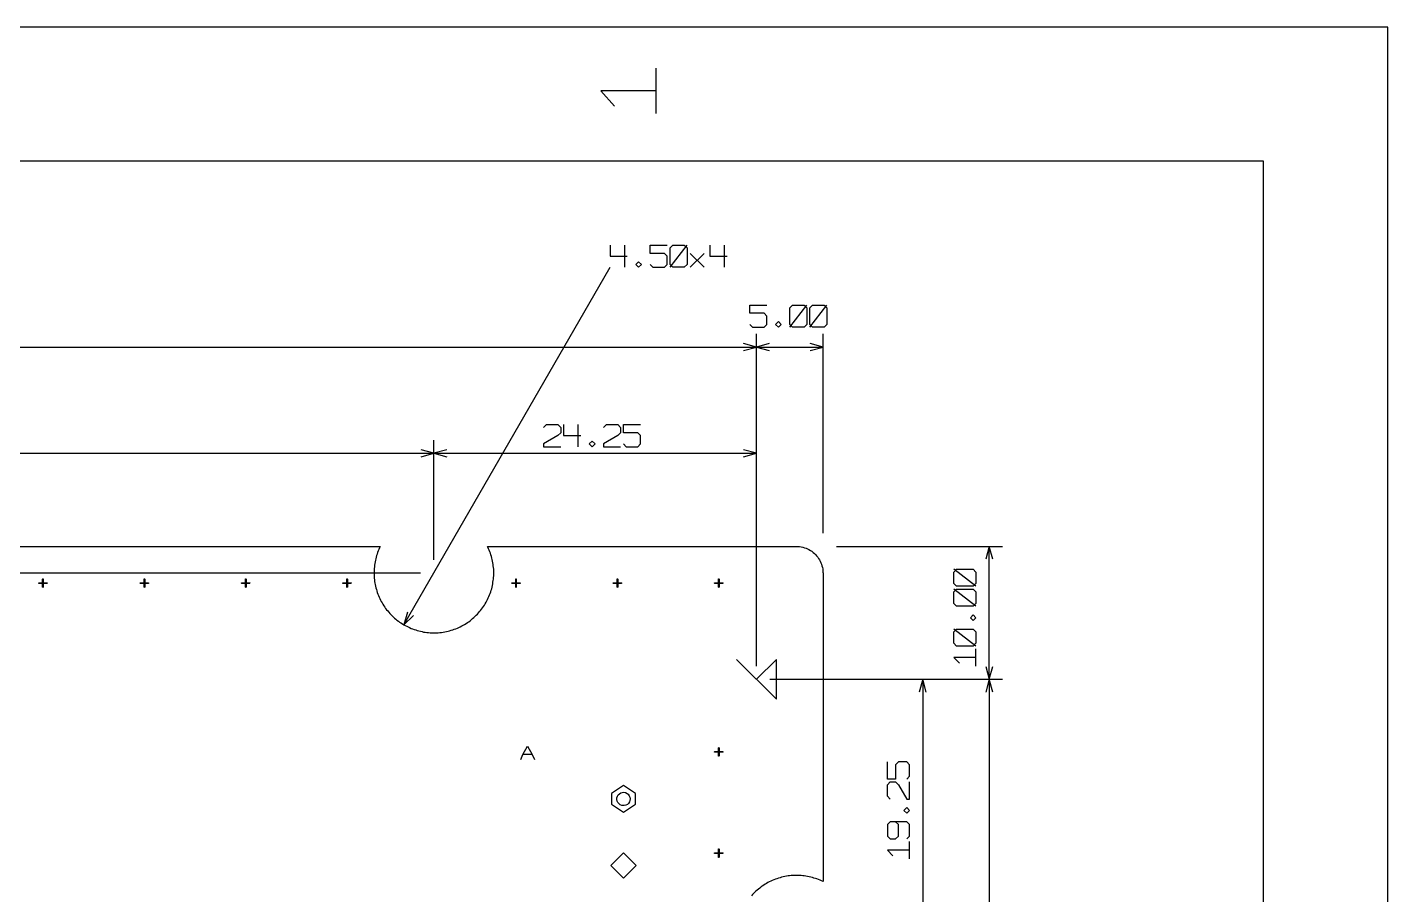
# Model space of a CAD drawing. Extents: x -658 to 530, y -320 to 521.
# Drawn here: x 241 to 530.4, y 336.1 to 520.8 of the extents above; entities that cross this region are included whole.
import ezdxf

# ---------------------------------------------------------------- set-up
doc = ezdxf.new("R2010")
doc.units = 0
doc.layers.add('1', color=1, linetype='CONTINUOUS')

msp = doc.modelspace()

# ---------------------------------------------------------------- linework, layer by layer
at = {"layer": '1'}
for p, q in [((530.35, 520.75), (-657.9, 520.75)), ((530.35, -319.52), (530.35, 520.75)), ((374.75, 502.35), (374.75, 512.05)), ((374.75, 507.2), (362.97, 507.2)), ((362.97, 507.2), (365.92, 503.97)), ((503.92, 492.25), (-631.5, 492.25)), ((503.92, 107.07), (503.92, 492.25)), ((364.97, 474.37), (364.97, 472)), ((364.97, 472), (368.6, 472)), ((368, 474.37), (368, 469.65)), ((373.45, 472.6), (373.45, 474.37)), ((373.45, 474.37), (377.1, 474.37)), ((376.5, 472.6), (373.45, 472.6)), ((377.1, 472), (376.5, 472.6)), ((377.1, 470.25), (377.1, 472)), ((377.7, 473.77), (378.3, 474.37)), ((377.7, 469.65), (381.35, 474.37)), ((377.7, 470.25), (377.7, 473.77)), ((378.3, 474.37), (380.72, 474.37)), ((380.72, 474.37), (381.35, 473.77)), ((381.35, 473.77), (381.35, 470.25)), ((381.95, 469.65), (384.97, 472.6)), ((381.95, 472.6), (384.97, 469.65)), ((386.2, 474.37), (386.2, 472)), ((386.2, 472), (389.82, 472)), ((389.22, 474.37), (389.22, 469.65)), ((321.12, 393.55), (364.97, 469.65)), ((370.42, 470.25), (371.02, 470.82)), ((371.02, 469.65), (370.42, 470.25)), ((371.02, 470.82), (371.65, 470.25)), ((371.65, 470.25), (371.02, 469.65)), ((373.45, 470.25), (374.07, 469.65)), ((374.07, 469.65), (376.5, 469.65)), ((376.5, 469.65), (377.1, 470.25)), ((378.3, 469.65), (377.7, 470.25)), ((380.72, 469.65), (378.3, 469.65)), ((381.35, 470.25), (380.72, 469.65)), ((394.67, 459.87), (394.67, 461.62)), ((394.67, 461.62), (398.32, 461.62)), ((403.17, 461.05), (403.77, 461.62)), ((403.17, 456.92), (406.8, 461.62)), ((403.17, 457.5), (403.17, 461.05)), ((403.77, 461.62), (406.2, 461.62)), ((406.2, 461.62), (406.8, 461.05)), ((406.8, 461.05), (406.8, 457.5)), ((407.4, 461.05), (408.02, 461.62)), ((407.4, 456.92), (411.05, 461.62)), ((407.4, 457.5), (407.4, 461.05)), ((408.02, 461.62), (410.45, 461.62)), ((410.45, 461.62), (411.05, 461.05)), ((411.05, 461.05), (411.05, 457.5)), ((397.7, 459.87), (394.67, 459.87)), ((394.67, 457.5), (395.27, 456.92)), ((398.32, 459.27), (397.7, 459.87)), ((397.7, 456.92), (398.32, 457.5)), ((398.32, 457.5), (398.32, 459.27)), ((400.12, 457.5), (400.75, 458.1)), ((400.75, 456.92), (400.12, 457.5)), ((400.75, 458.1), (401.35, 457.5)), ((401.35, 457.5), (400.75, 456.92)), ((403.77, 456.92), (403.17, 457.5)), ((406.8, 457.5), (406.2, 456.92)), ((408.02, 456.92), (407.4, 457.5)), ((411.05, 457.5), (410.45, 456.92)), ((395.27, 456.92), (397.7, 456.92)), ((396.1, 384.77), (396.1, 455.5)), ((396.1, 384.77), (396.1, 455.5)), ((406.2, 456.92), (403.77, 456.92)), ((410.45, 456.92), (408.02, 456.92)), ((410.25, 413.07), (410.25, 455.5)), ((14.15, 452.67), (396.1, 452.67)), ((396.1, 452.67), (393.35, 453.4)), ((393.35, 451.95), (396.1, 452.67)), ((398.82, 453.4), (396.1, 452.67)), ((396.1, 452.67), (398.82, 451.95)), ((396.1, 452.67), (410.25, 452.67)), ((410.25, 452.67), (407.5, 453.4)), ((407.5, 451.95), (410.25, 452.67)), ((350.82, 435.57), (351.42, 436.17)), ((351.42, 436.17), (353.85, 436.17)), ((353.85, 436.17), (354.47, 435.57)), ((354.47, 434.4), (353.85, 433.82)), ((354.47, 435.57), (354.47, 434.4)), ((355.07, 436.17), (355.07, 433.82)), ((358.1, 436.17), (358.1, 431.45)), ((363.55, 435.57), (364.17, 436.17)), ((364.17, 436.17), (366.6, 436.17)), ((366.6, 436.17), (367.2, 435.57)), ((367.2, 434.4), (366.6, 433.82)), ((367.2, 435.57), (367.2, 434.4)), ((367.8, 434.4), (367.8, 436.17)), ((367.8, 436.17), (371.45, 436.17)), ((370.82, 434.4), (367.8, 434.4)), ((371.45, 433.82), (370.82, 434.4)), ((327.47, 407.4), (327.47, 432.87)), ((327.47, 407.4), (327.47, 432.87)), ((353.85, 433.82), (350.82, 432.05)), ((350.82, 432.05), (350.82, 431.45)), ((350.82, 431.45), (354.47, 431.45)), ((355.07, 433.82), (358.7, 433.82)), ((360.52, 432.05), (361.12, 432.65)), ((361.12, 431.45), (360.52, 432.05)), ((361.12, 432.65), (361.75, 432.05)), ((361.75, 432.05), (361.12, 431.45)), ((366.6, 433.82), (363.55, 432.05)), ((363.55, 432.05), (363.55, 431.45)), ((363.55, 431.45), (367.2, 431.45)), ((367.8, 432.05), (368.4, 431.45)), ((368.4, 431.45), (370.82, 431.45)), ((370.82, 431.45), (371.45, 432.05)), ((371.45, 432.05), (371.45, 433.82)), ((396.1, 384.77), (396.1, 432.87)), ((82.75, 430.05), (327.47, 430.05)), ((327.47, 430.05), (324.75, 430.77)), ((324.75, 429.3), (327.47, 430.05)), ((330.22, 430.77), (327.47, 430.05)), ((327.47, 430.05), (330.22, 429.3)), ((327.47, 430.05), (396.1, 430.05)), ((396.1, 430.05), (393.35, 430.77)), ((393.35, 429.3), (396.1, 430.05)), ((94.15, 410.25), (316.07, 410.25)), ((315.3, 408.3), (315.2, 407.97)), ((315.42, 408.62), (315.3, 408.3)), ((315.52, 408.95), (315.42, 408.62)), ((315.65, 409.27), (315.52, 408.95)), ((315.77, 409.6), (315.65, 409.27)), ((315.92, 409.92), (315.77, 409.6)), ((316.07, 410.25), (315.92, 409.92)), ((338.97, 410.05), (338.9, 410.25)), ((338.9, 410.25), (404.57, 410.25)), ((339.12, 409.75), (338.97, 410.05)), ((339.25, 409.42), (339.12, 409.75)), ((339.37, 409.1), (339.25, 409.42)), ((339.5, 408.77), (339.37, 409.1)), ((339.62, 408.45), (339.5, 408.77)), ((339.72, 408.1), (339.62, 408.45)), ((339.8, 407.77), (339.72, 408.1)), ((404.57, 410.25), (404.92, 410.22)), ((404.92, 410.22), (405.27, 410.2)), ((405.27, 410.2), (405.62, 410.15)), ((405.62, 410.15), (405.97, 410.07)), ((405.97, 410.07), (406.3, 409.97)), ((406.3, 409.97), (406.62, 409.85)), ((406.62, 409.85), (406.95, 409.72)), ((406.95, 409.72), (407.25, 409.57)), ((407.25, 409.57), (407.57, 409.4)), ((407.57, 409.4), (407.85, 409.2)), ((407.85, 409.2), (408.12, 408.97)), ((408.12, 408.97), (408.4, 408.75)), ((408.4, 408.75), (408.65, 408.52)), ((408.65, 408.52), (408.87, 408.25)), ((408.87, 408.25), (409.1, 407.97)), ((413.07, 410.25), (448.42, 410.25)), ((445.6, 410.25), (444.87, 407.5)), ((446.32, 407.5), (445.6, 410.25)), ((445.6, 381.95), (445.6, 410.25)), ((314.77, 405.22), (314.75, 404.87)), ((314.8, 405.57), (314.77, 405.22)), ((314.82, 405.92), (314.8, 405.57)), ((314.87, 406.25), (314.82, 405.92)), ((314.92, 406.6), (314.87, 406.25)), ((314.97, 406.95), (314.92, 406.6)), ((315.05, 407.3), (314.97, 406.95)), ((315.12, 407.62), (315.05, 407.3)), ((315.2, 407.97), (315.12, 407.62)), ((339.9, 407.42), (339.8, 407.77)), ((339.97, 407.1), (339.9, 407.42)), ((340.02, 406.75), (339.97, 407.1)), ((340.07, 406.4), (340.02, 406.75)), ((340.12, 406.07), (340.07, 406.4)), ((340.17, 405.72), (340.12, 406.07)), ((340.2, 405.37), (340.17, 405.72)), ((340.2, 405.02), (340.2, 405.37)), ((409.1, 407.97), (409.3, 407.7)), ((409.3, 407.7), (409.47, 407.4)), ((409.47, 407.4), (409.65, 407.1)), ((409.65, 407.1), (409.8, 406.77)), ((409.8, 406.77), (409.92, 406.45)), ((409.92, 406.45), (410.02, 406.12)), ((410.02, 406.12), (410.1, 405.77)), ((410.1, 405.77), (410.17, 405.45)), ((410.17, 405.45), (410.22, 405.1)), ((438.05, 404.77), (438.65, 405.4)), ((442.77, 401.75), (438.05, 405.4)), ((438.65, 405.4), (442.17, 405.4)), ((442.17, 405.4), (442.77, 404.77)), ((324.65, 404.57), (36.77, 404.57)), ((243.43, 402.48), (243.48, 402.5)), ((243.43, 402.43), (243.43, 402.48)), ((243.43, 402.38), (243.43, 402.43)), ((243.48, 402.35), (243.43, 402.38)), ((243.48, 402.5), (245.18, 402.5)), ((245.18, 402.35), (243.48, 402.35)), ((244.25, 403.28), (244.28, 403.33)), ((244.25, 401.58), (244.25, 403.28)), ((244.28, 403.33), (244.33, 403.35)), ((244.33, 403.35), (244.38, 403.33)), ((244.38, 403.33), (244.4, 403.28)), ((244.4, 403.28), (244.4, 401.58)), ((245.18, 402.5), (245.23, 402.48)), ((245.23, 402.38), (245.18, 402.35)), ((245.23, 402.48), (245.25, 402.43)), ((245.25, 402.43), (245.23, 402.38)), ((264.98, 402.43), (265, 402.48)), ((265, 402.38), (264.98, 402.43)), ((265, 402.48), (265.05, 402.5)), ((265.05, 402.35), (265, 402.38)), ((265.05, 402.5), (266.75, 402.5)), ((266.75, 402.35), (265.05, 402.35)), ((265.83, 403.28), (265.85, 403.33)), ((265.83, 401.58), (265.83, 403.28)), ((265.85, 403.33), (265.9, 403.35)), ((265.9, 403.35), (265.95, 403.33)), ((265.95, 403.33), (265.98, 403.28)), ((265.98, 403.28), (265.98, 401.58)), ((266.75, 402.5), (266.8, 402.48)), ((266.8, 402.38), (266.75, 402.35)), ((266.8, 402.48), (266.8, 402.43)), ((266.8, 402.43), (266.8, 402.38)), ((286.53, 402.43), (286.55, 402.48)), ((286.55, 402.38), (286.53, 402.43)), ((286.55, 402.48), (286.6, 402.5)), ((286.6, 402.35), (286.55, 402.38)), ((286.6, 402.5), (288.3, 402.5)), ((288.3, 402.35), (286.6, 402.35)), ((287.38, 403.28), (287.4, 403.33)), ((287.38, 401.58), (287.38, 403.28)), ((287.4, 403.33), (287.45, 403.35)), ((287.45, 403.35), (287.5, 403.33)), ((287.5, 403.33), (287.53, 403.28)), ((287.53, 403.28), (287.53, 401.58)), ((288.3, 402.5), (288.35, 402.48)), ((288.35, 402.38), (288.3, 402.35)), ((288.35, 402.48), (288.38, 402.43)), ((288.38, 402.43), (288.35, 402.38)), ((308.1, 402.48), (308.15, 402.5)), ((308.1, 402.43), (308.1, 402.48)), ((308.1, 402.38), (308.1, 402.43)), ((308.15, 402.35), (308.1, 402.38)), ((308.15, 402.5), (309.85, 402.5)), ((309.85, 402.35), (308.15, 402.35)), ((308.95, 403.33), (309, 403.35)), ((308.95, 403.28), (308.95, 403.33)), ((308.95, 401.58), (308.95, 403.28)), ((309, 403.35), (309.05, 403.33)), ((309.05, 403.33), (309.08, 403.28)), ((309.08, 403.28), (309.08, 401.58)), ((309.85, 402.5), (309.9, 402.48)), ((309.9, 402.38), (309.85, 402.35)), ((309.9, 402.48), (309.93, 402.43)), ((309.93, 402.43), (309.9, 402.38)), ((314.75, 404.87), (314.75, 404.52)), ((314.75, 404.52), (314.75, 404.17)), ((314.75, 404.17), (314.77, 403.82)), ((314.77, 403.82), (314.8, 403.47)), ((314.8, 403.47), (314.82, 403.12)), ((314.82, 403.12), (314.87, 402.8)), ((314.87, 402.8), (314.92, 402.45)), ((314.92, 402.45), (315, 402.1)), ((339.92, 401.9), (340, 402.25)), ((340, 402.25), (340.05, 402.6)), ((340.05, 402.6), (340.1, 402.95)), ((340.1, 402.95), (340.15, 403.27)), ((340.15, 403.27), (340.17, 403.62)), ((340.17, 403.62), (340.2, 403.97)), ((340.22, 404.67), (340.2, 405.02)), ((340.2, 403.97), (340.22, 404.32)), ((340.22, 404.32), (340.22, 404.67)), ((344.03, 402.43), (344.05, 402.48)), ((344.05, 402.38), (344.03, 402.43)), ((344.05, 402.48), (344.1, 402.5)), ((344.1, 402.35), (344.05, 402.38)), ((344.1, 402.5), (345.8, 402.5)), ((345.8, 402.35), (344.1, 402.35)), ((344.88, 403.28), (344.9, 403.33)), ((344.88, 401.58), (344.88, 403.28)), ((344.9, 403.33), (344.95, 403.35)), ((344.95, 403.35), (345, 403.33)), ((345, 403.33), (345, 403.28)), ((345, 403.28), (345, 401.58)), ((345.8, 402.5), (345.85, 402.48)), ((345.85, 402.38), (345.8, 402.35)), ((345.85, 402.48), (345.85, 402.43)), ((345.85, 402.43), (345.85, 402.38)), ((365.58, 402.43), (365.6, 402.48)), ((365.6, 402.38), (365.58, 402.43)), ((365.6, 402.48), (365.65, 402.5)), ((365.65, 402.35), (365.6, 402.38)), ((365.65, 402.5), (367.35, 402.5)), ((367.35, 402.35), (365.65, 402.35)), ((366.43, 403.28), (366.45, 403.33)), ((366.43, 401.58), (366.43, 403.28)), ((366.45, 403.33), (366.5, 403.35)), ((366.5, 403.35), (366.55, 403.33)), ((366.55, 403.33), (366.58, 403.28)), ((366.58, 403.28), (366.58, 401.58)), ((367.35, 402.5), (367.4, 402.48)), ((367.4, 402.38), (367.35, 402.35)), ((367.4, 402.48), (367.43, 402.43)), ((367.43, 402.43), (367.4, 402.38)), ((387.15, 402.48), (387.2, 402.5)), ((387.15, 402.43), (387.15, 402.48)), ((387.15, 402.38), (387.15, 402.43)), ((387.2, 402.35), (387.15, 402.38)), ((387.2, 402.5), (388.9, 402.5)), ((388.9, 402.35), (387.2, 402.35)), ((388, 403.33), (388.05, 403.35)), ((388, 403.28), (388, 403.33)), ((388, 401.58), (388, 403.28)), ((388.05, 403.35), (388.1, 403.33)), ((388.1, 403.33), (388.13, 403.28)), ((388.13, 403.28), (388.13, 401.58)), ((388.9, 402.5), (388.95, 402.48)), ((388.95, 402.38), (388.9, 402.35)), ((388.95, 402.48), (388.98, 402.43)), ((388.98, 402.43), (388.95, 402.38)), ((410.22, 405.1), (410.22, 404.75)), ((410.22, 404.75), (410.25, 404.57)), ((410.25, 404.57), (410.25, 338.9)), ((438.05, 402.35), (438.05, 404.77)), ((438.65, 401.75), (438.05, 402.35)), ((442.77, 402.35), (442.17, 401.75)), ((442.77, 404.77), (442.77, 402.35)), ((244.28, 401.53), (244.25, 401.58)), ((244.33, 401.5), (244.28, 401.53)), ((244.38, 401.53), (244.33, 401.5)), ((244.4, 401.58), (244.38, 401.53)), ((265.85, 401.53), (265.83, 401.58)), ((265.9, 401.5), (265.85, 401.53)), ((265.95, 401.53), (265.9, 401.5)), ((265.98, 401.58), (265.95, 401.53)), ((287.4, 401.53), (287.38, 401.58)), ((287.45, 401.5), (287.4, 401.53)), ((287.5, 401.53), (287.45, 401.5)), ((287.53, 401.58), (287.5, 401.53)), ((308.95, 401.53), (308.95, 401.58)), ((309, 401.5), (308.95, 401.53)), ((309.05, 401.53), (309, 401.5)), ((309.08, 401.58), (309.05, 401.53)), ((315, 402.1), (315.07, 401.77)), ((315.07, 401.77), (315.15, 401.42)), ((315.15, 401.42), (315.25, 401.1)), ((315.25, 401.1), (315.35, 400.75)), ((315.35, 400.75), (315.45, 400.42)), ((315.45, 400.42), (315.57, 400.1)), ((315.57, 400.1), (315.7, 399.77)), ((315.7, 399.77), (315.82, 399.45)), ((315.82, 399.45), (315.97, 399.12)), ((339.05, 399.27), (339.2, 399.6)), ((339.2, 399.6), (339.32, 399.92)), ((339.32, 399.92), (339.45, 400.25)), ((339.45, 400.25), (339.57, 400.57)), ((339.57, 400.57), (339.67, 400.9)), ((339.67, 400.9), (339.77, 401.22)), ((339.77, 401.22), (339.85, 401.57)), ((339.85, 401.57), (339.92, 401.9)), ((344.9, 401.53), (344.88, 401.58)), ((344.95, 401.5), (344.9, 401.53)), ((345, 401.53), (344.95, 401.5)), ((345, 401.58), (345, 401.53)), ((366.45, 401.53), (366.43, 401.58)), ((366.5, 401.5), (366.45, 401.53)), ((366.55, 401.53), (366.5, 401.5)), ((366.58, 401.58), (366.55, 401.53)), ((388, 401.53), (388, 401.58)), ((388.05, 401.5), (388, 401.53)), ((388.1, 401.53), (388.05, 401.5)), ((388.13, 401.58), (388.1, 401.53)), ((438.05, 400.55), (438.65, 401.15)), ((442.77, 397.5), (438.05, 401.15)), ((438.05, 398.12), (438.05, 400.55)), ((442.17, 401.75), (438.65, 401.75)), ((438.65, 401.15), (442.17, 401.15)), ((442.17, 401.15), (442.77, 400.55)), ((442.77, 400.55), (442.77, 398.12)), ((315.97, 399.12), (316.12, 398.82)), ((316.12, 398.82), (316.3, 398.52)), ((316.3, 398.52), (316.45, 398.2)), ((316.45, 398.2), (316.65, 397.92)), ((316.65, 397.92), (316.82, 397.62)), ((316.82, 397.62), (317.02, 397.32)), ((317.02, 397.32), (317.22, 397.05)), ((317.22, 397.05), (317.42, 396.77)), ((317.42, 396.77), (317.65, 396.5)), ((317.65, 396.5), (317.87, 396.22)), ((337.2, 396.35), (337.42, 396.62)), ((337.42, 396.62), (337.62, 396.9)), ((337.62, 396.9), (337.82, 397.17)), ((337.82, 397.17), (338.02, 397.45)), ((338.02, 397.45), (338.22, 397.75)), ((338.22, 397.75), (338.4, 398.05)), ((338.4, 398.05), (338.57, 398.35)), ((338.57, 398.35), (338.75, 398.65)), ((338.75, 398.65), (338.9, 398.95)), ((338.9, 398.95), (339.05, 399.27)), ((438.65, 397.5), (438.05, 398.12)), ((442.17, 397.5), (438.65, 397.5)), ((442.77, 398.12), (442.17, 397.5)), ((317.87, 396.22), (318.1, 395.97)), ((318.1, 395.97), (318.35, 395.72)), ((318.35, 395.72), (318.6, 395.47)), ((318.6, 395.47), (318.85, 395.22)), ((318.85, 395.22), (319.1, 395)), ((319.1, 395), (319.37, 394.77)), ((319.37, 394.77), (319.62, 394.55)), ((319.62, 394.55), (319.92, 394.35)), ((319.92, 394.35), (320.2, 394.15)), ((320.2, 394.15), (320.47, 393.95)), ((320.47, 393.95), (320.77, 393.75)), ((320.77, 393.75), (321.07, 393.57)), ((321.07, 393.57), (321.37, 393.4)), ((321.85, 396.27), (321.12, 393.55)), ((321.12, 393.55), (323.12, 395.55)), ((333.72, 393.47), (334.02, 393.65)), ((334.02, 393.65), (334.32, 393.85)), ((334.32, 393.85), (334.6, 394.02)), ((334.6, 394.02), (334.9, 394.22)), ((334.9, 394.22), (335.17, 394.42)), ((335.17, 394.42), (335.45, 394.65)), ((335.45, 394.65), (335.72, 394.87)), ((335.72, 394.87), (335.97, 395.1)), ((335.97, 395.1), (336.22, 395.32)), ((336.22, 395.32), (336.47, 395.57)), ((336.47, 395.57), (336.72, 395.82)), ((336.72, 395.82), (336.97, 396.07)), ((336.97, 396.07), (337.2, 396.35)), ((441.6, 395.07), (442.17, 395.7)), ((442.17, 394.47), (441.6, 395.07)), ((442.17, 395.7), (442.77, 395.07)), ((442.77, 395.07), (442.17, 394.47)), ((321.37, 393.4), (321.7, 393.25)), ((321.7, 393.25), (322, 393.1)), ((322, 393.1), (322.32, 392.95)), ((322.32, 392.95), (322.62, 392.8)), ((322.62, 392.8), (322.95, 392.67)), ((322.95, 392.67), (323.27, 392.55)), ((323.27, 392.55), (323.62, 392.45)), ((323.62, 392.45), (323.95, 392.35)), ((323.95, 392.35), (324.27, 392.25)), ((324.27, 392.25), (324.62, 392.17)), ((324.62, 392.17), (324.97, 392.1)), ((324.97, 392.1), (325.3, 392.02)), ((325.3, 392.02), (325.65, 391.97)), ((325.65, 391.97), (326, 391.92)), ((326, 391.92), (326.35, 391.9)), ((326.35, 391.9), (326.7, 391.87)), ((326.7, 391.87), (327.02, 391.85)), ((327.02, 391.85), (327.37, 391.85)), ((327.37, 391.85), (327.72, 391.85)), ((327.72, 391.85), (328.07, 391.87)), ((328.07, 391.87), (328.42, 391.87)), ((328.42, 391.87), (328.77, 391.92)), ((328.77, 391.92), (329.12, 391.95)), ((329.12, 391.95), (329.47, 392)), ((329.47, 392), (329.8, 392.07)), ((329.8, 392.07), (330.15, 392.12)), ((330.15, 392.12), (330.5, 392.2)), ((330.5, 392.2), (330.82, 392.3)), ((330.82, 392.3), (331.15, 392.4)), ((331.15, 392.4), (331.5, 392.5)), ((331.5, 392.5), (331.82, 392.6)), ((331.82, 392.6), (332.15, 392.72)), ((332.15, 392.72), (332.47, 392.87)), ((332.47, 392.87), (332.8, 393)), ((332.8, 393), (333.1, 393.15)), ((333.1, 393.15), (333.42, 393.32)), ((333.42, 393.32), (333.72, 393.47)), ((438.05, 392.05), (438.65, 392.65)), ((442.77, 389.02), (438.05, 392.65)), ((438.05, 389.62), (438.05, 392.05)), ((438.65, 392.65), (442.17, 392.65)), ((442.17, 392.65), (442.77, 392.05)), ((442.77, 392.05), (442.77, 389.62)), ((438.65, 389.02), (438.05, 389.62)), ((442.17, 389.02), (438.65, 389.02)), ((442.77, 389.62), (442.17, 389.02)), ((442.77, 384.77), (442.77, 388.42)), ((391.85, 386.2), (400.33, 377.7)), ((400.33, 386.2), (396.1, 381.95)), ((400.33, 377.7), (400.33, 386.2)), ((442.77, 386.6), (438.05, 386.6)), ((438.05, 386.6), (439.25, 385.37)), ((444.87, 384.67), (445.6, 381.95)), ((445.6, 381.95), (446.32, 384.67)), ((398.92, 381.95), (448.42, 381.95)), ((398.92, 381.95), (448.42, 381.95)), ((398.92, 381.95), (434.3, 381.95)), ((431.45, 381.95), (430.72, 379.22)), ((432.2, 379.22), (431.45, 381.95)), ((431.45, 381.95), (431.45, 327.47)), ((445.6, 381.95), (444.87, 379.22)), ((446.32, 379.22), (445.6, 381.95)), ((445.6, 381.95), (445.6, 28.3)), ((346.43, 365.95), (347.4, 367.73)), ((347.4, 367.73), (348.38, 365.95)), ((345.95, 364.9), (346.43, 365.95)), ((348.38, 365.95), (346.43, 365.95)), ((348.38, 365.95), (348.85, 364.9)), ((387.15, 366.55), (387.2, 366.58)), ((387.15, 366.5), (387.15, 366.55)), ((387.15, 366.45), (387.15, 366.5)), ((387.2, 366.43), (387.15, 366.45)), ((387.2, 366.58), (388.9, 366.58)), ((388.9, 366.43), (387.2, 366.43)), ((388, 367.4), (388.05, 367.43)), ((388, 367.35), (388, 367.4)), ((388, 365.65), (388, 367.35)), ((388, 365.6), (388, 365.65)), ((388.05, 365.58), (388, 365.6)), ((388.05, 367.43), (388.1, 367.4)), ((388.1, 365.6), (388.05, 365.58)), ((388.1, 367.4), (388.13, 367.35)), ((388.13, 365.65), (388.1, 365.6)), ((388.13, 367.35), (388.13, 365.65)), ((388.9, 366.58), (388.95, 366.55)), ((388.95, 366.45), (388.9, 366.43)), ((388.95, 366.55), (388.98, 366.5)), ((388.98, 366.5), (388.95, 366.45)), ((423.92, 360.72), (423.92, 364.37)), ((426.27, 364.37), (425.67, 363.75)), ((425.67, 363.75), (425.67, 360.72)), ((428.05, 364.37), (426.27, 364.37)), ((428.62, 363.75), (428.05, 364.37)), ((428.62, 361.32), (428.62, 363.75)), ((367.8, 359.33), (365.25, 357.63)), ((370.35, 357.63), (367.8, 359.33)), ((425.67, 360.72), (423.92, 360.72)), ((423.92, 359.52), (424.5, 360.12)), ((423.92, 357.1), (423.92, 359.52)), ((424.5, 360.12), (425.67, 360.12)), ((425.67, 360.12), (426.27, 359.52)), ((426.27, 359.52), (428.05, 356.47)), ((428.05, 360.72), (428.62, 361.32)), ((428.62, 356.47), (428.62, 360.12)), ((365.25, 357.63), (365.25, 355.35)), ((366.4, 356.7), (366.5, 357.05)), ((366.4, 356.35), (366.4, 356.7)), ((366.48, 356.03), (366.4, 356.35)), ((366.63, 355.7), (366.48, 356.03)), ((366.5, 357.05), (366.68, 357.35)), ((366.68, 357.35), (366.93, 357.6)), ((366.93, 357.6), (367.23, 357.78)), ((367.23, 357.78), (367.55, 357.88)), ((367.55, 357.88), (367.9, 357.9)), ((367.9, 357.9), (368.23, 357.83)), ((368.23, 357.83), (368.55, 357.68)), ((368.55, 357.68), (368.83, 357.48)), ((368.83, 357.48), (369.03, 357.18)), ((369.03, 357.18), (369.18, 356.88)), ((369.18, 356.18), (369.08, 355.85)), ((369.18, 356.88), (369.23, 356.53)), ((369.23, 356.53), (369.18, 356.18)), ((370.35, 355.35), (370.35, 357.63)), ((424.5, 356.47), (423.92, 357.1)), ((428.05, 356.47), (428.62, 356.47)), ((365.25, 355.35), (367.8, 353.65)), ((366.85, 355.45), (366.63, 355.7)), ((367.13, 355.25), (366.85, 355.45)), ((367.45, 355.1), (367.13, 355.25)), ((367.8, 355.08), (367.45, 355.1)), ((367.8, 353.65), (370.35, 355.35)), ((367.98, 355.08), (367.8, 355.08)), ((368.3, 355.15), (367.98, 355.08)), ((368.63, 355.33), (368.3, 355.15)), ((368.88, 355.55), (368.63, 355.33)), ((369.08, 355.85), (368.88, 355.55)), ((427.45, 354.05), (428.05, 354.67)), ((428.05, 353.45), (427.45, 354.05)), ((428.05, 354.67), (428.62, 354.05)), ((428.62, 354.05), (428.05, 353.45)), ((424.5, 351.62), (423.92, 351.02)), ((423.92, 351.02), (423.92, 348.6)), ((428.05, 351.62), (424.5, 351.62)), ((426.27, 351.02), (425.67, 351.62)), ((426.27, 348.6), (426.27, 351.02)), ((428.62, 351.02), (428.05, 351.62)), ((428.62, 348.6), (428.62, 351.02)), ((423.92, 348.6), (424.5, 348)), ((424.5, 348), (425.67, 348)), ((425.67, 348), (426.27, 348.6)), ((428.05, 348), (428.62, 348.6)), ((428.62, 343.75), (428.62, 347.4)), ((367.8, 345.03), (365.1, 342.35)), ((370.5, 342.35), (367.8, 345.03)), ((387.15, 344.95), (387.15, 345)), ((387.15, 345), (387.2, 345)), ((387.15, 344.9), (387.15, 344.95)), ((387.2, 344.88), (387.15, 344.9)), ((387.2, 345), (388.9, 345)), ((388.9, 344.88), (387.2, 344.88)), ((388, 345.8), (388, 345.85)), ((388, 345.85), (388.05, 345.85)), ((388, 344.1), (388, 345.8)), ((388.05, 345.85), (388.1, 345.85)), ((388.1, 345.85), (388.13, 345.8)), ((388.13, 345.8), (388.13, 344.1)), ((388.9, 345), (388.95, 345)), ((388.95, 344.9), (388.9, 344.88)), ((388.95, 345), (388.98, 344.95)), ((388.98, 344.95), (388.95, 344.9)), ((428.62, 345.57), (423.92, 345.57)), ((423.92, 345.57), (425.1, 344.35)), ((365.1, 342.35), (367.8, 339.65)), ((367.8, 339.65), (370.5, 342.35)), ((388, 344.05), (388, 344.1)), ((388.05, 344.03), (388, 344.05)), ((388.1, 344.05), (388.05, 344.03)), ((388.13, 344.1), (388.1, 344.05)), ((398.52, 338.67), (398.2, 338.5)), ((398.82, 338.85), (398.52, 338.67)), ((399.12, 339), (398.82, 338.85)), ((399.45, 339.15), (399.12, 339)), ((399.77, 339.27), (399.45, 339.15)), ((400.1, 339.4), (399.77, 339.27)), ((400.42, 339.52), (400.1, 339.4)), ((400.75, 339.62), (400.42, 339.52)), ((401.1, 339.72), (400.75, 339.62)), ((401.42, 339.82), (401.1, 339.72)), ((401.77, 339.9), (401.42, 339.82)), ((402.1, 339.97), (401.77, 339.9)), ((402.45, 340.02), (402.1, 339.97)), ((402.8, 340.1), (402.45, 340.02)), ((403.12, 340.12), (402.8, 340.1)), ((403.47, 340.17), (403.12, 340.12)), ((403.82, 340.2), (403.47, 340.17)), ((404.17, 340.2), (403.82, 340.2)), ((404.52, 340.22), (404.17, 340.2)), ((404.87, 340.22), (404.52, 340.22)), ((405.22, 340.2), (404.87, 340.22)), ((405.57, 340.17), (405.22, 340.2)), ((405.92, 340.15), (405.57, 340.17)), ((406.25, 340.1), (405.92, 340.15)), ((406.6, 340.05), (406.25, 340.1)), ((406.95, 340), (406.6, 340.05)), ((407.3, 339.92), (406.95, 340)), ((407.62, 339.85), (407.3, 339.92)), ((407.97, 339.75), (407.62, 339.85)), ((408.3, 339.65), (407.97, 339.75)), ((408.62, 339.55), (408.3, 339.65)), ((408.95, 339.45), (408.62, 339.55)), ((409.27, 339.32), (408.95, 339.45)), ((409.6, 339.17), (409.27, 339.32)), ((409.92, 339.05), (409.6, 339.17)), ((410.25, 338.9), (409.92, 339.05)), ((395.22, 336.12), (395, 335.87)), ((395.47, 336.37), (395.22, 336.12)), ((395.72, 336.62), (395.47, 336.37)), ((395.97, 336.87), (395.72, 336.62)), ((396.22, 337.1), (395.97, 336.87)), ((396.5, 337.32), (396.22, 337.1)), ((396.77, 337.52), (396.5, 337.32)), ((397.05, 337.75), (396.77, 337.52)), ((397.32, 337.95), (397.05, 337.75)), ((397.62, 338.15), (397.32, 337.95)), ((397.92, 338.32), (397.62, 338.15)), ((398.2, 338.5), (397.92, 338.32))]:
    msp.add_line(p, q, dxfattribs=at)

doc.saveas('drawing.dxf')
